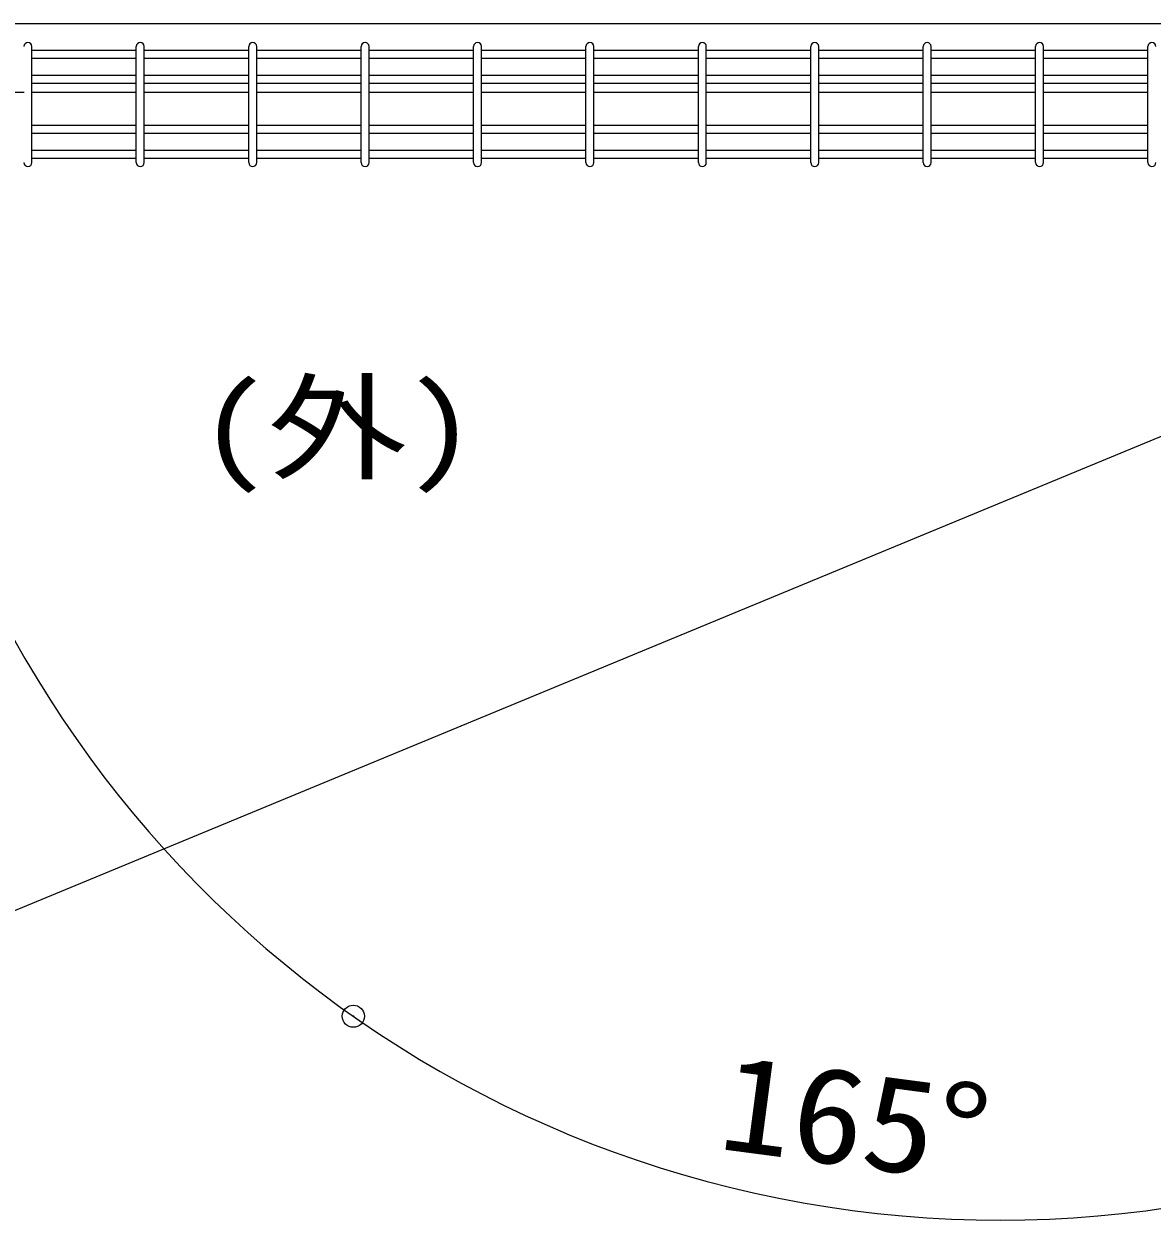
# Model space of a CAD drawing. Units: millimetres, scale not verified. Extents: x -6301 to 6301, y -4454 to 4456.
# Drawn here: x 1598 to 2107, y 2752 to 3292 of the extents above; entities that cross this region are included whole.
import ezdxf
from ezdxf.enums import TextEntityAlignment as Align

# ---------------------------------------------------------------- set-up
doc = ezdxf.new("R2010")
doc.units = ezdxf.units.MM
doc.header["$LTSCALE"] = 20
doc.header["$PDMODE"] = 32
doc.header["$PDSIZE"] = 10
for name, color, linetype, lineweight in [('0-1_0', 4, 'Continuous', 25), ('0-4_LAYER12', 3, 'Continuous', 25), ('0-B_LAYER05', 4, 'Continuous', 25)]:
    doc.layers.add(name, color=color, linetype=linetype, lineweight=lineweight)
doc.layers.add('0-6_DEFPOINTS', color=7, linetype='Continuous')
doc.styles.add('ＭＳ ゴシック', font='')
doc.styles.get('ＭＳ ゴシック').set_extended_font_data('MS Gothic')

msp = doc.modelspace()

# ---------------------------------------------------------------- linework, layer by layer
at = {"layer": '0-1_0', "color": 7}
for p, q in [((2349.32, 3292.06), (1517.81, 3292.06)), ((1597.94, 3261.06), (1550.78, 3261.06)), ((1648.71, 3261.06), (1601.54, 3261.06)), ((1699.48, 3261.06), (1652.31, 3261.06)), ((1750.25, 3261.06), (1703.08, 3261.06)), ((1801.02, 3261.06), (1753.85, 3261.06)), ((1851.79, 3261.06), (1804.62, 3261.06)), ((1902.56, 3261.06), (1855.39, 3261.06)), ((1953.33, 3261.06), (1906.16, 3261.06)), ((2004.1, 3261.06), (1956.93, 3261.06)), ((2054.87, 3261.06), (2007.7, 3261.06)), ((2105.64, 3261.06), (2058.47, 3261.06)), ((2407.42, 3228.16), (1554.11, 2875.38))]:
    msp.add_line(p, q, dxfattribs=at)
at = {"layer": '0-1_0', "color": 2}
msp.add_arc((2038.51, 3260.96), 508.87, 184.2233, 340.7767, dxfattribs=at)
at = {"layer": '0-6_DEFPOINTS'}
msp.add_point((1746.63, 2844.13), dxfattribs=at)
at = {"layer": '0-B_LAYER05'}
for p, q in [((1601.44, 3229.46), (1601.44, 3281.86)), ((1648.61, 3280.06), (1601.44, 3280.06)), ((1648.61, 3229.46), (1648.61, 3281.86)), ((1652.21, 3229.46), (1652.21, 3281.86)), ((1699.38, 3280.06), (1652.21, 3280.06)), ((1699.38, 3229.46), (1699.38, 3281.86)), ((1702.98, 3229.46), (1702.98, 3281.86)), ((1750.15, 3280.06), (1702.98, 3280.06)), ((1750.15, 3229.46), (1750.15, 3281.86)), ((1753.75, 3229.46), (1753.75, 3281.86)), ((1800.92, 3280.06), (1753.75, 3280.06)), ((1800.92, 3229.46), (1800.92, 3281.86)), ((1804.52, 3229.46), (1804.52, 3281.86)), ((1851.69, 3280.06), (1804.52, 3280.06)), ((1851.69, 3229.46), (1851.69, 3281.86)), ((1855.29, 3229.46), (1855.29, 3281.86)), ((1902.46, 3280.06), (1855.29, 3280.06)), ((1902.46, 3229.46), (1902.46, 3281.86)), ((1906.06, 3229.46), (1906.06, 3281.86)), ((1953.23, 3280.06), (1906.06, 3280.06)), ((1953.23, 3229.46), (1953.23, 3281.86)), ((1956.83, 3229.46), (1956.83, 3281.86)), ((2004, 3280.06), (1956.83, 3280.06)), ((2004, 3229.46), (2004, 3281.86)), ((2007.6, 3229.46), (2007.6, 3281.86)), ((2054.77, 3280.06), (2007.6, 3280.06)), ((2054.77, 3229.46), (2054.77, 3281.86)), ((2058.37, 3229.46), (2058.37, 3281.86)), ((2105.54, 3280.06), (2058.37, 3280.06)), ((2105.54, 3229.46), (2105.54, 3281.86)), ((1648.61, 3276.46), (1601.44, 3276.46)), ((1699.38, 3276.46), (1652.21, 3276.46)), ((1750.15, 3276.46), (1702.98, 3276.46)), ((1800.92, 3276.46), (1753.75, 3276.46)), ((1851.69, 3276.46), (1804.52, 3276.46)), ((1902.46, 3276.46), (1855.29, 3276.46)), ((1953.23, 3276.46), (1906.06, 3276.46)), ((2004, 3276.46), (1956.83, 3276.46)), ((2054.77, 3276.46), (2007.6, 3276.46)), ((2105.54, 3276.46), (2058.37, 3276.46)), ((1648.61, 3268.76), (1601.44, 3268.76)), ((1699.38, 3268.76), (1652.21, 3268.76)), ((1750.15, 3268.76), (1702.98, 3268.76)), ((1800.92, 3268.76), (1753.75, 3268.76)), ((1851.69, 3268.76), (1804.52, 3268.76)), ((1902.46, 3268.76), (1855.29, 3268.76)), ((1953.23, 3268.76), (1906.06, 3268.76)), ((2004, 3268.76), (1956.83, 3268.76)), ((2054.77, 3268.76), (2007.6, 3268.76)), ((2105.54, 3268.76), (2058.37, 3268.76)), ((1648.61, 3265.16), (1601.44, 3265.16)), ((1699.38, 3265.16), (1652.21, 3265.16)), ((1750.15, 3265.16), (1702.98, 3265.16)), ((1800.92, 3265.16), (1753.75, 3265.16)), ((1851.69, 3265.16), (1804.52, 3265.16)), ((1902.46, 3265.16), (1855.29, 3265.16)), ((1953.23, 3265.16), (1906.06, 3265.16)), ((2004, 3265.16), (1956.83, 3265.16)), ((2054.77, 3265.16), (2007.6, 3265.16)), ((2105.54, 3265.16), (2058.37, 3265.16)), ((1648.61, 3246.16), (1601.44, 3246.16)), ((1699.38, 3246.16), (1652.21, 3246.16)), ((1750.15, 3246.16), (1702.98, 3246.16)), ((1800.92, 3246.16), (1753.75, 3246.16)), ((1851.69, 3246.16), (1804.52, 3246.16)), ((1902.46, 3246.16), (1855.29, 3246.16)), ((1953.23, 3246.16), (1906.06, 3246.16)), ((2004, 3246.16), (1956.83, 3246.16)), ((2054.77, 3246.16), (2007.6, 3246.16)), ((2105.54, 3246.16), (2058.37, 3246.16)), ((1648.61, 3242.56), (1601.44, 3242.56)), ((1699.38, 3242.56), (1652.21, 3242.56)), ((1750.15, 3242.56), (1702.98, 3242.56)), ((1800.92, 3242.56), (1753.75, 3242.56)), ((1851.69, 3242.56), (1804.52, 3242.56)), ((1902.46, 3242.56), (1855.29, 3242.56)), ((1953.23, 3242.56), (1906.06, 3242.56)), ((2004, 3242.56), (1956.83, 3242.56)), ((2054.77, 3242.56), (2007.6, 3242.56)), ((2105.54, 3242.56), (2058.37, 3242.56)), ((1648.61, 3234.86), (1601.44, 3234.86)), ((1699.38, 3234.86), (1652.21, 3234.86)), ((1750.15, 3234.86), (1702.98, 3234.86)), ((1800.92, 3234.86), (1753.75, 3234.86)), ((1851.69, 3234.86), (1804.52, 3234.86)), ((1902.46, 3234.86), (1855.29, 3234.86)), ((1953.23, 3234.86), (1906.06, 3234.86)), ((2004, 3234.86), (1956.83, 3234.86)), ((2054.77, 3234.86), (2007.6, 3234.86)), ((2105.54, 3234.86), (2058.37, 3234.86)), ((1648.61, 3231.26), (1601.44, 3231.26)), ((1699.38, 3231.26), (1652.21, 3231.26)), ((1750.15, 3231.26), (1702.98, 3231.26)), ((1800.92, 3231.26), (1753.75, 3231.26)), ((1851.69, 3231.26), (1804.52, 3231.26)), ((1902.46, 3231.26), (1855.29, 3231.26)), ((1953.23, 3231.26), (1906.06, 3231.26)), ((2004, 3231.26), (1956.83, 3231.26)), ((2054.77, 3231.26), (2007.6, 3231.26)), ((2105.54, 3231.26), (2058.37, 3231.26))]:
    msp.add_line(p, q, dxfattribs=at)
for centre, start, end in [((1599.64, 3281.86), 0, 180), ((1650.41, 3281.86), 0, 180), ((1701.18, 3281.86), 0, 180), ((1751.95, 3281.86), 0, 180), ((1802.72, 3281.86), 0, 180), ((1853.49, 3281.86), 0, 180), ((1904.26, 3281.86), 0, 180), ((1955.03, 3281.86), 0, 180), ((2005.8, 3281.86), 0, 180), ((2056.57, 3281.86), 0, 180), ((2107.34, 3281.86), 0, 180), ((1599.64, 3229.46), 180, 0), ((1650.41, 3229.46), 180, 0), ((1701.18, 3229.46), 180, 0), ((1751.95, 3229.46), 180, 0), ((1802.72, 3229.46), 180, 0), ((1853.49, 3229.46), 180, 0), ((1904.26, 3229.46), 180, 0), ((1955.03, 3229.46), 180, 0), ((2005.8, 3229.46), 180, 0), ((2056.57, 3229.46), 180, 0), ((2107.34, 3229.46), 180, 0)]:
    msp.add_arc(centre, 1.8, start, end, dxfattribs=at)

# ---------------------------------------------------------------- texts
at = {"layer": '0-1_0', "color": 3, "style": 'ＭＳ ゴシック', "width": 1.1}
msp.add_text('165°', height=43.26, rotation=352.5, dxfattribs=at).set_placement((1908.85, 2771.51), align=Align.BOTTOM_LEFT)
at = {"layer": '0-4_LAYER12', "color": 7, "style": 'ＭＳ ゴシック', "width": 1.2}
msp.add_text('(外)', height=38.42, dxfattribs=at).set_placement((1676.62, 3079.01), align=Align.BOTTOM_LEFT)

doc.saveas('drawing.dxf')
